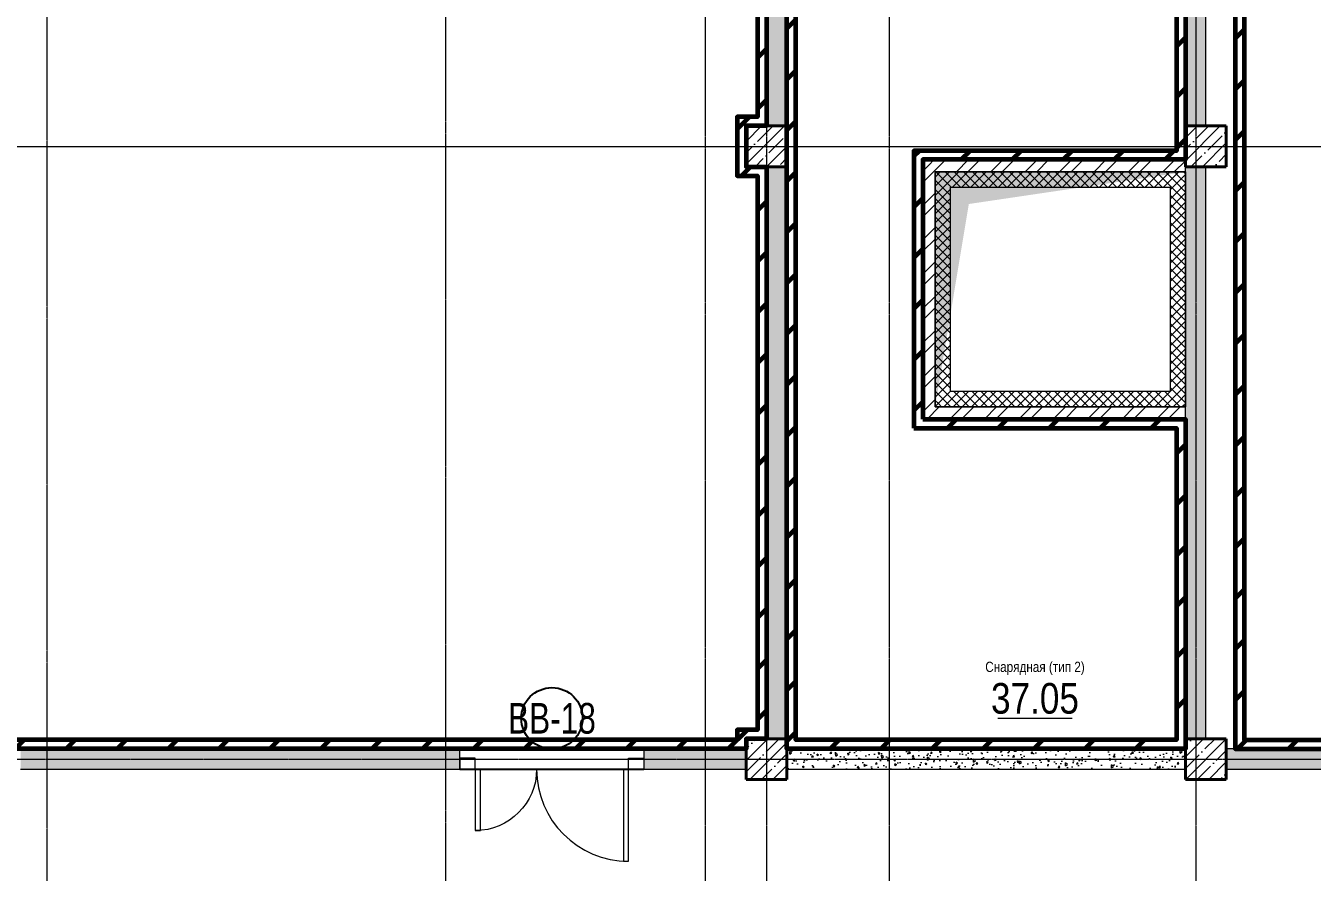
# Model space of a CAD drawing. Header units: millimetres. Extents: x -231292 to 573618, y -153144 to 564035.
# Drawn here: x 54733 to 67324, y 116221 to 124511 of the extents above; entities that cross this region are included whole.
import ezdxf
from ezdxf.enums import TextEntityAlignment as Align

# ---------------------------------------------------------------- set-up
doc = ezdxf.new("R2010")
doc.units = ezdxf.units.MM
doc.linetypes.add('CENTER2', pattern=[28.575, 19.05, -3.175, 3.175, -3.175])
doc.linetypes.add('HIDDEN2', pattern=[4.7625, 3.175, -1.5875])
doc.layers.get('0').update_dxf_attribs({"color": 250})
doc.layers.get('Defpoints').update_dxf_attribs({"color": 250})
for name, color, linetype, lineweight in [('10.1) Шпакл. Блок 5 8 вып', 3, 'Continuous', 60), ('10.2) Краска Блок 5 8 вып', 152, 'Continuous', 60), ('A-AREA', 250, 'Continuous', 15), ('АР_Витраж марка', 250, 'Continuous', 9), ('АР_Двери_витраж', 250, 'Continuous', 9), ('АР_Колонны', 250, 'Continuous', 35), ('АР_площадь пом', 250, 'Continuous', 5), ('АР_Стены ЖБ', 250, 'Continuous', 35), ('АР_Стены кирпич', 250, 'Continuous', 20), ('АР_Стены ПЕНОблок', 250, 'Continuous', 20), ('АР_Утеплитель', 250, 'Continuous', 0), ('АР_Штриховка', 250, 'Continuous', 0), ('ОВ_Шахты', 250, 'Continuous', 5), ('РД_Оси_100', 250, 'Continuous', 0), ('РД_проем_инж перемыч_фахверк', 250, 'Continuous', 18)]:
    doc.layers.add(name, color=color, linetype=linetype, lineweight=lineweight)
doc.layers.add('РД_Витраж_вн', color=250, linetype='Continuous')
doc.layers.add('РД_Проем', color=250, linetype='Continuous', lineweight=0, plot=False)
doc.styles.add('Arial_09', font='ARIALN.TTF', dxfattribs={"width": 0.9})
doc.styles.add('style1', font='ARIALN.TTF')
pattern_1 = [(45, (8883.4, 13229.69), (-112.2532, 112.2532), []), (45, (8995.66, 13229.69), (-112.2532, 112.2532), [198.4375, -39.6875, 0, -39.6875])]
pattern_2 = [(95, (8883.4, 13229.69), (140.09465, 117.55338), [19.05, -209.55]), (40, (8883.4, 13229.69), (-160.01845, 110.17673), [15.24, -167.64058]), (145.45144, (8895.08, 13239.48), (-19.9238, 227.7301), [16.19, -178.09024]), (91.1842, (8847.48, 13265.6), (221.41024, 161.9534), [28.575, -314.325]), (141.63556, (8865.93, 13279.1), (-7.0866, 342.82676), [24.285, -267.1356]), (36.18415, (8847.48, 13265.6), (-7.0866, 342.82676), [22.85997, -251.45973]), (66, (8874.42, 13274.59), (179.51998, 34.89515), [19.05, -209.55]), (11, (8874.42, 13274.59), (-86.53993, 173.9412), [15.24, -167.64]), (116.45145, (8889.38, 13277.5), (92.98005, 208.83634), [16.19, -178.08994]), (82.5, (8883.4, 13229.686), (-57.60547, 61.973414), [0, -165.608, 0, -170.18, 0, -168.275]), (52.5, (8883.4, 13229.69), (-23.58973, 118.087), [0, -97.028, 0, -161.798, 0, -64.135]), (12.5, (8843.35, 13189.634), (99.927863, 91.826196), [0, -63.5, 0, -198.12, 0, -262.89]), (2.5, (8825.39, 13171.67), (86.7639, 122.72239), [0, -82.55, 0, -131.572, 0, -186.69])]

# ---------------------------------------------------------------- blocks, each defined once
blk = doc.blocks.new('СОШ_2200_АР_ОСИ_М100_28.05.24')
at = {"layer": 'РД_Оси_100', "linetype": 'CENTER2'}
for p, q in [((49960, -6155), (49960, 139938.679)), ((-5954.958, 110100), (119910, 110100)), ((35037.55, 110100), (119910, 110100)), ((-5954.958, 104100), (119910, 104100))]:
    blk.add_line(p, q, dxfattribs=at)
for points in [[(46060, -6163.105), (46060, 139538.679), (46130, 139938.679)], [(52500, 139938.679), (52500, -5755), (52358.276, -6155)], [(53100, 139938.679), (53100, -5755), (52949.266, -6155)], [(54300, 139938.679), (54300, -6155)], [(57300, 139938.679), (57300, -6155)]]:
    blk.add_lwpolyline(points, dxfattribs=at)
blk = doc.blocks.new('otv')
at = {"linetype": 'Continuous'}
blk.add_lwpolyline([(0, -1), (0, 0), (1, 0), (1, -1)], close=True, dxfattribs=at)
blk.add_solid([(0, -1), (0, 0), (0.1346, -0.1366), (1, 0)], dxfattribs=at)
blk = doc.blocks.new('MOK-МаркаПомещения1')
at = {"layer": 'A-AREA', "color": 0}
blk.add_line((-3.65, -1.94), (3.65, -1.94), dxfattribs=at)
at = {"layer": 'A-AREA', "color": 0, "style": 'style1'}
blk.add_attdef('АР-ПОМЕЩЕНИЕ:ПЛОЩАДЬ', text='', height=3, dxfattribs=at).set_placement((0, 0), align=Align.MIDDLE)
at = {"layer": 'Defpoints', "style": 'style1', "flags": 8}
blk.add_attdef('АР-ПОМЕЩЕНИЕ:НАИМЕНОВАНИЕ', text='', height=1, dxfattribs=at).set_placement((0, 2.96), align=Align.MIDDLE)
blk = doc.blocks.new('МаркаВитража1')
at = {"layer": 'Defpoints'}
blk.add_circle((0, 0), 3, dxfattribs=at)
at = {"color": 0, "linetype": 'ByBlock', "lineweight": -2, "style": 'Arial_09', "width": 0.9}
blk.add_attdef('АР-ОКНО:НАИМЕНОВАНИЕ', text='', height=3, dxfattribs=at).set_placement((0, 0), align=Align.MIDDLE)

msp = doc.modelspace()

# ---------------------------------------------------------------- hatches: boundary and pattern name
at = {"layer": '10.1) Шпакл. Блок 5 8 вып'}
h = msp.add_hatch(dxfattribs=at)
h.set_pattern_fill('ANSI31', color=256, scale=111)
h.paths.add_polyline_path([(61895.344, 135641.627), (61895.344, 133217.745), (61695.343, 133217.745), (61695.343, 132641.627), (61895.344, 132641.627), (61895.344, 129617.745), (61695.343, 129617.745), (61695.343, 129041.627), (61895.344, 129041.627), (61895.344, 123617.745), (61695.343, 123617.745), (61695.343, 123041.627), (61895.344, 123041.627), (61895.344, 117617.745), (61695.343, 117617.745), (61695.343, 117517.745), (46571.462, 117517.745), (46571.462, 122991.629), (46871.412, 122991.629), (46871.412, 123667.746), (46571.462, 123667.746), (46571.462, 128991.624), (46871.462, 128991.624), (46871.462, 129667.741), (46571.462, 129667.741), (46571.462, 135591.629), (46871.508, 135591.629), (46871.508, 136267.745), (46571.462, 136267.745), (46571.462, 141554.081), (46871.462, 141554.081), (46871.462, 141841.627), (61595.139, 141841.627), (61595.139, 140256.461), (61895.344, 140256.461), (61895.344, 136217.745), (61695.343, 136217.745), (61695.343, 135641.627)], flags=16)
h.paths.add_polyline_path([(61983.403, 135729.686), (61983.403, 133129.686), (61783.403, 133129.686), (61783.403, 132729.686), (61983.403, 132729.686), (61983.403, 129529.686), (61783.403, 129529.686), (61783.403, 129129.686), (61983.403, 129129.686), (61983.403, 123529.686), (61783.403, 123529.686), (61783.403, 123129.686), (61983.403, 123129.686), (61983.403, 117529.686), (61783.403, 117529.686), (61783.403, 117429.686), (46483.403, 117429.686), (46483.403, 123079.689), (46783.353, 123079.689), (46783.353, 123579.686), (46483.403, 123579.686), (46483.403, 129079.684), (46783.403, 129079.684), (46783.403, 129579.681), (46483.403, 129579.681), (46483.403, 135679.688), (46783.449, 135679.688), (46783.449, 136179.686), (46483.403, 136179.686), (46483.403, 141642.14), (46783.403, 141642.14), (46783.403, 141929.686), (61683.198, 141929.686), (61683.198, 140344.52), (61983.403, 140344.52), (61983.403, 136129.686), (61783.403, 136129.686), (61783.403, 135729.686)])
h = msp.add_hatch(dxfattribs=at)
h.set_pattern_fill('ANSI31', color=256, scale=111)
h.paths.add_polyline_path([(81795.344, 123617.745), (81795.344, 129041.627), (81395.344, 129041.627), (81395.344, 129617.745), (81795.344, 129617.745), (81795.344, 135641.627), (81395.344, 135641.627), (81395.344, 136217.745), (81795.344, 136217.745), (81795.344, 141841.629), (66659.164, 141841.629), (66659.164, 117517.745), (81795.344, 117517.745), (81795.344, 123041.627), (81395.344, 123041.627), (81395.344, 123617.745)], flags=16)
h.paths.add_polyline_path([(81883.403, 123529.686), (81883.403, 129129.686), (81483.403, 129129.686), (81483.403, 129529.686), (81883.403, 129529.686), (81883.403, 135729.686), (81483.403, 135729.686), (81483.403, 136129.686), (81883.403, 136129.686), (81883.403, 141929.688), (66571.104, 141929.688), (66571.104, 117429.686), (81883.403, 117429.686), (81883.403, 123129.686), (81483.403, 123129.686), (81483.403, 123529.686)])
h = msp.add_hatch(dxfattribs=at)
h.set_pattern_fill('ANSI31', color=256, scale=111)
h.paths.add_polyline_path([(63425.344, 120571.627), (65995.344, 120571.627), (65995.344, 117517.745), (62271.462, 117517.745), (62271.462, 120571.627), (62271.462, 120571.627), (62271.462, 123287.745), (62271.462, 123287.745), (62271.462, 127871.627), (64341.844, 127871.627), (64341.844, 129241.627), (65995.344, 129241.627), (65995.344, 123287.745), (64253.785, 123287.745), (63425.344, 123287.745)], flags=16)
h.paths.add_polyline_path([(63513.403, 120659.686), (66083.403, 120659.686), (66083.403, 117429.686), (62183.403, 117429.686), (62183.403, 120659.686), (62183.403, 120659.686), (62183.403, 123199.686), (62183.403, 123199.686), (62183.403, 127959.686), (64253.785, 127959.686), (64253.785, 129329.686), (66083.403, 129329.686), (66083.403, 123199.686), (64253.785, 123199.686), (63513.403, 123199.686)])
at = {"layer": 'АР_Штриховка', "linetype": 'Continuous', "lineweight": 0}
h = msp.add_hatch(dxfattribs=at)
h.set_pattern_fill('AR-CONC', color=256, angle=-315, style=0)
h.set_pattern_definition([(95, (8883.4, 13229.69), (140.09465, 117.55338), [19.05, -209.55]), (40, (8883.4, 13229.69), (-160.01845, 110.17673), [15.24, -167.64058]), (145.45144, (8895.08, 13239.48), (-19.9238, 227.7301), [16.19, -178.09024]), (91.1842, (8847.48, 13265.6), (221.41024, 161.9534), [28.575, -314.325]), (141.63556, (8865.93, 13279.1), (-7.0866, 342.82676), [24.285, -267.1356]), (36.18415, (8847.48, 13265.6), (-7.0866, 342.82676), [22.85997, -251.45973]), (66, (8874.42, 13274.59), (179.51998, 34.89515), [19.05, -209.55]), (11, (8874.42, 13274.59), (-86.53993, 173.9412), [15.24, -167.64]), (116.45145, (8889.38, 13277.5), (92.98005, 208.83634), [16.19, -178.08994]), (82.5, (8883.4, 13229.686), (-57.60547, 61.973414), [0, -165.608, 0, -170.18, 0, -168.275]), (52.5, (8883.4, 13229.69), (-23.58973, 118.087), [0, -97.028, 0, -161.798, 0, -64.135]), (12.5, (8843.35, 13189.634), (99.927863, 91.826196), [0, -63.5, 0, -198.12, 0, -262.89]), (2.5, (8825.39, 13171.67), (86.7639, 122.72239), [0, -82.55, 0, -131.572, 0, -186.69])])
h.paths.add_polyline_path([(62183.403, 129129.686), (61983.403, 129129.686), (61983.403, 123529.686), (62183.403, 123529.686)], flags=0)
h = msp.add_hatch(dxfattribs=at)
h.set_pattern_fill('AR-CONC', color=256, angle=-315, style=0)
h.set_pattern_definition([(95, (8883.4, 13229.69), (140.09465, 117.55338), [19.05, -209.55]), (40, (8883.4, 13229.69), (-160.01845, 110.17673), [15.24, -167.64058]), (145.45144, (8895.08, 13239.48), (-19.9238, 227.7301), [16.19, -178.09024]), (91.1842, (8847.48, 13265.6), (221.41024, 161.9534), [28.575, -314.325]), (141.63556, (8865.93, 13279.1), (-7.0866, 342.82676), [24.285, -267.1356]), (36.18415, (8847.48, 13265.6), (-7.0866, 342.82676), [22.85997, -251.45973]), (66, (8874.42, 13274.59), (179.51998, 34.89515), [19.05, -209.55]), (11, (8874.42, 13274.59), (-86.53993, 173.9412), [15.24, -167.64]), (116.45145, (8889.38, 13277.5), (92.98005, 208.83634), [16.19, -178.08994]), (82.5, (8883.4, 13229.686), (-57.60547, 61.973414), [0, -165.608, 0, -170.18, 0, -168.275]), (52.5, (8883.4, 13229.69), (-23.58973, 118.087), [0, -97.028, 0, -161.798, 0, -64.135]), (12.5, (8843.35, 13189.634), (99.927863, 91.826196), [0, -63.5, 0, -198.12, 0, -262.89]), (2.5, (8825.39, 13171.67), (86.7639, 122.72239), [0, -82.55, 0, -131.572, 0, -186.69])])
h.paths.add_polyline_path([(66283.403, 129129.686), (66083.403, 129129.686), (66083.403, 127929.686), (66283.403, 127929.686)], flags=0)
h.paths.add_polyline_path([(66283.403, 125729.686), (66083.403, 125729.686), (66083.403, 123529.686), (66283.403, 123529.686)], flags=0)
at = {"layer": 'АР_Штриховка', "linetype": 'Continuous', "lineweight": 5}
h = msp.add_hatch(dxfattribs=at)
h.set_pattern_fill('ANSI35', color=256, scale=25, style=0)
h.set_pattern_definition(pattern_1)
h.paths.add_polyline_path([(61783.403, 123129.686), (62183.403, 123129.686), (62183.403, 123529.686), (61783.403, 123529.686)], flags=0)
h = msp.add_hatch(dxfattribs=at)
h.set_pattern_fill('ANSI35', color=256, scale=25, style=0)
h.set_pattern_definition(pattern_1)
h.paths.add_polyline_path([(66083.403, 123129.686), (66483.403, 123129.686), (66483.403, 123529.686), (66083.403, 123529.686)], flags=0)
at = {"layer": 'АР_Штриховка', "linetype": 'Continuous', "lineweight": 0}
h = msp.add_hatch(dxfattribs=at)
h.set_pattern_fill('ANSI32', color=256, scale=25, style=0)
h.set_pattern_definition([(45, (8883.4, 13229.69), (-168.3798, 168.3798), []), (45, (8995.66, 13229.69), (-168.3798, 168.3798), [])])
h.paths.add_polyline_path([(63513.403, 123199.686), (63633.403, 123079.686), (66083.403, 123079.686), (66083.403, 123199.686)], flags=0)
h = msp.add_hatch(dxfattribs=at)
h.set_pattern_fill('ANSI32', color=256, scale=25, style=0)
h.set_pattern_definition([(45, (8883.4, 13229.69), (-168.3798, 168.3798), []), (45, (8995.66, 13229.69), (-168.3798, 168.3798), [])])
h.paths.add_polyline_path([(63513.403, 120659.686), (63633.403, 120779.686), (63633.403, 123079.686), (63513.403, 123199.686)], flags=0)
h = msp.add_hatch(dxfattribs=at)
h.set_pattern_fill('AR-CONC', color=256, angle=-315, style=0)
h.set_pattern_definition([(95, (8883.4, 13229.69), (140.09465, 117.55338), [19.05, -209.55]), (40, (8883.4, 13229.69), (-160.01845, 110.17673), [15.24, -167.64058]), (145.45144, (8895.08, 13239.48), (-19.9238, 227.7301), [16.19, -178.09024]), (91.1842, (8847.48, 13265.6), (221.41024, 161.9534), [28.575, -314.325]), (141.63556, (8865.93, 13279.1), (-7.0866, 342.82676), [24.285, -267.1356]), (36.18415, (8847.48, 13265.6), (-7.0866, 342.82676), [22.85997, -251.45973]), (66, (8874.42, 13274.59), (179.51998, 34.89515), [19.05, -209.55]), (11, (8874.42, 13274.59), (-86.53993, 173.9412), [15.24, -167.64]), (116.45145, (8889.38, 13277.5), (92.98005, 208.83634), [16.19, -178.08994]), (82.5, (8883.4, 13229.686), (-57.60547, 61.973414), [0, -165.608, 0, -170.18, 0, -168.275]), (52.5, (8883.4, 13229.69), (-23.58973, 118.087), [0, -97.028, 0, -161.798, 0, -64.135]), (12.5, (8843.35, 13189.634), (99.927863, 91.826196), [0, -63.5, 0, -198.12, 0, -262.89]), (2.5, (8825.39, 13171.67), (86.7639, 122.72239), [0, -82.55, 0, -131.572, 0, -186.69])])
h.paths.add_polyline_path([(62183.403, 123129.686), (61983.403, 123129.686), (61983.403, 117529.686), (62183.403, 117529.686)], flags=0)
h = msp.add_hatch(dxfattribs=at)
h.set_pattern_fill('ANSI37', color=256, scale=20, style=0)
h.set_pattern_definition([(45, (8883.4, 13229.686), (-44.90128, 44.90128), []), (135, (8883.4, 13229.686), (-44.90128, -44.90128), [])])
h.paths.add_polyline_path([(65933.403, 122929.686), (66083.403, 123079.686), (63633.403, 123079.686), (63783.403, 122929.686)], flags=0)
h = msp.add_hatch(dxfattribs=at)
h.set_pattern_fill('ANSI37', color=256, scale=20, angle=-360, style=0)
h.set_pattern_definition([(45, (8883.4, 13229.686), (-44.90128, 44.90128), []), (135, (8883.4, 13229.686), (-44.90128, -44.90128), [])])
h.paths.add_polyline_path([(63783.403, 122929.686), (63633.403, 123079.686), (63633.403, 120779.686), (63783.403, 120929.686)], flags=0)
h = msp.add_hatch(dxfattribs=at)
h.set_pattern_fill('ANSI37', color=256, scale=20, style=0)
h.set_pattern_definition([(45, (8883.4, 13229.686), (-44.90128, 44.90128), []), (135, (8883.4, 13229.686), (-44.90128, -44.90128), [])])
h.paths.add_polyline_path([(65933.403, 120929.686), (66083.403, 120779.686), (66083.403, 123079.686), (65933.403, 122929.686)], flags=0)
h = msp.add_hatch(dxfattribs=at)
h.set_pattern_fill('AR-CONC', color=256, angle=-315, style=0)
h.set_pattern_definition([(95, (8883.4, 13229.69), (140.09465, 117.55338), [19.05, -209.55]), (40, (8883.4, 13229.69), (-160.01845, 110.17673), [15.24, -167.64058]), (145.45144, (8895.08, 13239.48), (-19.9238, 227.7301), [16.19, -178.09024]), (91.1842, (8847.48, 13265.6), (221.41024, 161.9534), [28.575, -314.325]), (141.63556, (8865.93, 13279.1), (-7.0866, 342.82676), [24.285, -267.1356]), (36.18415, (8847.48, 13265.6), (-7.0866, 342.82676), [22.85997, -251.45973]), (66, (8874.42, 13274.59), (179.51998, 34.89515), [19.05, -209.55]), (11, (8874.42, 13274.59), (-86.53993, 173.9412), [15.24, -167.64]), (116.45145, (8889.38, 13277.5), (92.98005, 208.83634), [16.19, -178.08994]), (82.5, (8883.4, 13229.686), (-57.60547, 61.973414), [0, -165.608, 0, -170.18, 0, -168.275]), (52.5, (8883.4, 13229.69), (-23.58973, 118.087), [0, -97.028, 0, -161.798, 0, -64.135]), (12.5, (8843.35, 13189.634), (99.927863, 91.826196), [0, -63.5, 0, -198.12, 0, -262.89]), (2.5, (8825.39, 13171.67), (86.7639, 122.72239), [0, -82.55, 0, -131.572, 0, -186.69])])
h.paths.add_polyline_path([(66283.403, 123129.686), (66083.403, 123129.686), (66083.403, 123079.686), (66283.403, 123079.686)], flags=0)
h.paths.add_polyline_path([(66283.403, 123079.686), (66083.403, 123079.686), (66083.403, 120779.686), (66283.403, 120779.686)], flags=0)
h.paths.add_polyline_path([(66283.403, 120779.686), (66083.403, 120779.686), (66083.403, 117529.686), (66283.403, 117529.686)], flags=0)
h = msp.add_hatch(dxfattribs=at)
h.set_pattern_fill('ANSI37', color=256, scale=20, style=0)
h.set_pattern_definition([(45, (8883.4, 13229.686), (-44.90128, 44.90128), []), (135, (8883.4, 13229.686), (-44.90128, -44.90128), [])])
h.paths.add_polyline_path([(63783.403, 120929.686), (63633.403, 120779.686), (66083.403, 120779.686), (65933.403, 120929.686)], flags=0)
h = msp.add_hatch(dxfattribs=at)
h.set_pattern_fill('ANSI32', color=256, scale=25, style=0)
h.set_pattern_definition([(45, (8883.4, 13229.69), (-168.3798, 168.3798), []), (45, (8995.66, 13229.69), (-168.3798, 168.3798), [])])
h.paths.add_polyline_path([(63633.403, 120779.686), (63513.403, 120659.686), (66083.403, 120659.686), (66083.403, 120779.686)], flags=0)
at = {"layer": 'АР_Штриховка', "linetype": 'Continuous', "lineweight": 5}
h = msp.add_hatch(dxfattribs=at)
h.set_pattern_fill('ANSI35', color=256, scale=25, style=0)
h.set_pattern_definition(pattern_1)
h.paths.add_polyline_path([(61783.403, 117129.686), (62183.403, 117129.686), (62183.403, 117529.686), (61783.403, 117529.686)], flags=0)
h = msp.add_hatch(dxfattribs=at)
h.set_pattern_fill('ANSI35', color=256, scale=25, style=0)
h.set_pattern_definition(pattern_1)
h.paths.add_polyline_path([(66083.403, 117129.686), (66483.403, 117129.686), (66483.403, 117529.686), (66083.403, 117529.686)], flags=0)
at = {"layer": 'АР_Штриховка', "linetype": 'Continuous', "lineweight": 0}
h = msp.add_hatch(dxfattribs=at)
h.set_pattern_fill('AR-CONC', color=256, angle=45, style=0)
h.set_pattern_definition(pattern_2)
h.paths.add_polyline_path([(61783.403, 117229.686), (61783.403, 117429.686), (60783.403, 117429.686), (60783.403, 117229.686)], flags=0)
h.paths.add_polyline_path([(58983.403, 117229.686), (58983.403, 117429.686), (54683.403, 117429.686), (54683.403, 117229.686)], flags=0)
h = msp.add_hatch(dxfattribs=at)
h.set_pattern_fill('AR-CONC', color=256, angle=45, style=0)
h.set_pattern_definition(pattern_2)
h.paths.add_polyline_path([(66083.403, 117229.686), (66083.403, 117429.686), (62183.403, 117429.686), (62183.403, 117229.686)], flags=0)
h = msp.add_hatch(dxfattribs=at)
h.set_pattern_fill('AR-CONC', color=256, angle=45, style=0)
h.set_pattern_definition(pattern_2)
h.paths.add_polyline_path([(73783.403, 117229.686), (73783.403, 117429.686), (66483.402, 117429.686), (66483.402, 117229.686)], flags=0)

# ---------------------------------------------------------------- linework, layer by layer
at = {"layer": '10.1) Шпакл. Блок 5 8 вып'}
for points in [[(46783.403, 141929.686), (61683.198, 141929.686), (61683.198, 140344.52), (61983.403, 140344.52), (61983.403, 136129.686), (61783.403, 136129.686), (61783.403, 135729.686), (61983.403, 135729.686), (61983.403, 133129.686), (61783.403, 133129.686), (61783.403, 132729.686), (61983.403, 132729.686), (61983.403, 129529.686), (61783.403, 129529.686), (61783.403, 129129.686), (61983.403, 129129.686), (61983.403, 123529.686), (61783.403, 123529.686), (61783.403, 123129.686), (61983.403, 123129.686), (61983.403, 117529.686), (61783.403, 117529.686), (61783.403, 117429.686), (46483.403, 117429.686)], [(46871.462, 141841.627), (61595.139, 141841.627), (61595.139, 140256.461), (61895.344, 140256.461), (61895.344, 136217.745), (61695.343, 136217.745), (61695.343, 135641.627), (61895.344, 135641.627), (61895.344, 133217.745), (61695.343, 133217.745), (61695.343, 132641.627), (61895.344, 132641.627), (61895.344, 129617.745), (61695.343, 129617.745), (61695.343, 129041.627), (61895.344, 129041.627), (61895.344, 123617.745), (61695.343, 123617.745), (61695.343, 123041.627), (61895.344, 123041.627), (61895.344, 117617.745), (61695.343, 117617.745), (61695.343, 117517.745), (46571.462, 117517.745)]]:
    msp.add_lwpolyline(points, dxfattribs=at)
for points in [[(81883.403, 123529.686), (81883.403, 129129.686), (81483.403, 129129.686), (81483.403, 129529.686), (81883.403, 129529.686), (81883.403, 135729.686), (81483.403, 135729.686), (81483.403, 136129.686), (81883.403, 136129.686), (81883.403, 141929.688), (66571.104, 141929.688), (66571.104, 117429.686), (81883.403, 117429.686), (81883.403, 123129.686), (81483.403, 123129.686), (81483.403, 123529.686)], [(81795.344, 123617.745), (81795.344, 129041.627), (81395.344, 129041.627), (81395.344, 129617.745), (81795.344, 129617.745), (81795.344, 135641.627), (81395.344, 135641.627), (81395.344, 136217.745), (81795.344, 136217.745), (81795.344, 141841.629), (66659.164, 141841.629), (66659.164, 117517.745), (81795.344, 117517.745), (81795.344, 123041.627), (81395.344, 123041.627), (81395.344, 123617.745)], [(63513.403, 120659.686), (66083.403, 120659.686), (66083.403, 117429.686), (62183.403, 117429.686), (62183.403, 120659.686), (62183.403, 120659.686), (62183.403, 123199.686), (62183.403, 123199.686), (62183.403, 127959.686), (64253.785, 127959.686), (64253.785, 129329.686), (66083.403, 129329.686), (66083.403, 123199.686), (64253.785, 123199.686), (63513.403, 123199.686)], [(63425.344, 120571.627), (65995.344, 120571.627), (65995.344, 117517.745), (62271.462, 117517.745), (62271.462, 120571.627), (62271.462, 120571.627), (62271.462, 123287.745), (62271.462, 123287.745), (62271.462, 127871.627), (64341.844, 127871.627), (64341.844, 129241.627), (65995.344, 129241.627), (65995.344, 123287.745), (64253.785, 123287.745), (63425.344, 123287.745)]]:
    msp.add_lwpolyline(points, close=True, dxfattribs=at)
at = {"layer": '10.2) Краска Блок 5 8 вып'}
msp.add_lwpolyline([(81795.344, 123617.745), (81795.344, 129041.627), (81395.344, 129041.627), (81395.344, 129617.745), (81795.344, 129617.745), (81795.344, 135641.627), (81395.344, 135641.627), (81395.344, 136217.745), (81795.344, 136217.745), (81795.344, 141841.629), (66659.164, 141841.629), (66659.164, 117517.745), (81795.344, 117517.745), (81795.344, 123041.627), (81395.344, 123041.627), (81395.344, 123617.745)], close=True, dxfattribs=at)
at = {"layer": 'АР_Двери_витраж', "linetype": 'Continuous', "lineweight": 9}
for points in [[(59133.403, 117339.686), (58983.403, 117339.686), (58983.403, 117229.686), (59133.403, 117229.686)], [(59133.403, 116629.686), (59183.403, 116629.686), (59183.403, 117229.686), (59133.403, 117229.686)], [(60633.403, 117229.686), (60583.403, 117229.686), (60583.403, 116329.686), (60633.403, 116329.686)], [(60633.403, 117339.686), (60783.403, 117339.686), (60783.403, 117229.686), (60633.403, 117229.686)]]:
    msp.add_lwpolyline(points, close=True, dxfattribs=at)
at = {"layer": 'АР_Двери_витраж', "linetype": 'Continuous', "lineweight": 9, "extrusion": (0, 0, -1)}
msp.add_arc((-59133.403, 117229.686), 600, 180, 270, dxfattribs=at)
at = {"layer": 'АР_Двери_витраж', "linetype": 'Continuous', "lineweight": 9}
msp.add_arc((60633.403, 117229.686), 900, 180, 270, dxfattribs=at)
at = {"layer": 'АР_Колонны', "linetype": 'HIDDEN2', "lineweight": 25}
for p, q in [((61783.403, 123529.686), (62183.403, 123529.686)), ((61783.403, 123129.686), (61783.403, 123529.686)), ((62183.403, 123529.686), (62183.403, 123129.686)), ((66083.403, 123529.686), (66483.403, 123529.686)), ((66083.403, 123129.686), (66083.403, 123529.686)), ((66483.403, 123529.686), (66483.403, 123129.686)), ((62183.403, 123129.686), (61783.403, 123129.686)), ((66483.403, 123129.686), (66083.403, 123129.686)), ((61783.403, 117529.686), (62183.403, 117529.686)), ((61783.403, 117129.686), (61783.403, 117529.686)), ((62183.403, 117529.686), (62183.403, 117129.686)), ((66083.403, 117529.686), (66483.403, 117529.686)), ((66083.403, 117129.686), (66083.403, 117529.686)), ((66483.403, 117529.686), (66483.403, 117129.686)), ((62183.403, 117129.686), (61783.403, 117129.686)), ((66483.403, 117129.686), (66083.403, 117129.686))]:
    msp.add_line(p, q, dxfattribs=at)
at = {"layer": 'АР_Колонны', "linetype": 'Continuous', "lineweight": 35}
for p, q in [((61783.403, 123529.686), (62183.403, 123529.686)), ((61783.403, 123129.686), (61783.403, 123529.686)), ((62183.403, 123129.686), (62183.403, 123529.686)), ((66083.403, 123529.686), (66483.403, 123529.686)), ((66083.403, 123129.686), (66083.403, 123529.686)), ((66483.403, 123129.686), (66483.403, 123529.686)), ((61783.403, 123129.686), (62183.403, 123129.686)), ((66083.403, 123129.686), (66483.403, 123129.686)), ((61783.403, 117529.686), (62183.403, 117529.686)), ((61783.403, 117129.686), (61783.403, 117529.686)), ((62183.403, 117129.686), (62183.403, 117529.686)), ((66083.403, 117529.686), (66483.403, 117529.686)), ((66083.403, 117129.686), (66083.403, 117529.686)), ((66483.403, 117129.686), (66483.403, 117529.686)), ((61783.403, 117129.686), (62183.403, 117129.686)), ((66083.403, 117129.686), (66483.403, 117129.686))]:
    msp.add_line(p, q, dxfattribs=at)
at = {"layer": 'АР_Стены ЖБ', "linetype": 'Continuous', "lineweight": 40}
for p, q in [((62183.403, 123529.686), (61783.403, 123529.686)), ((61783.403, 123529.686), (61783.403, 123129.686)), ((62183.403, 123129.686), (62183.403, 123529.686)), ((66483.403, 123529.686), (66083.403, 123529.686)), ((66083.403, 123529.686), (66083.403, 123129.686)), ((66483.403, 123129.686), (66483.403, 123529.686)), ((61783.403, 123129.686), (62183.403, 123129.686)), ((66083.403, 123129.686), (66483.403, 123129.686)), ((62183.403, 117529.686), (61783.403, 117529.686)), ((61783.403, 117529.686), (61783.403, 117129.686)), ((62183.403, 117129.686), (62183.403, 117529.686)), ((66483.403, 117529.686), (66083.403, 117529.686)), ((66083.403, 117529.686), (66083.403, 117129.686)), ((66483.403, 117129.686), (66483.403, 117529.686)), ((61783.403, 117129.686), (62183.403, 117129.686)), ((66083.403, 117129.686), (66483.403, 117129.686))]:
    msp.add_line(p, q, dxfattribs=at)
at = {"layer": 'АР_Стены кирпич', "linetype": 'Continuous', "lineweight": 20}
for p, q in [((66083.403, 123199.686), (63513.403, 123199.686)), ((63513.403, 123199.686), (63513.403, 120659.686)), ((66083.403, 123079.686), (66083.403, 123199.686)), ((63633.403, 123079.686), (66083.403, 123079.686)), ((63633.403, 120779.686), (63633.403, 123079.686)), ((66083.403, 120779.686), (63633.403, 120779.686)), ((66083.403, 120659.686), (66083.403, 120779.686)), ((63513.403, 120659.686), (66083.403, 120659.686))]:
    msp.add_line(p, q, dxfattribs=at)
at = {"layer": 'АР_Стены ПЕНОблок', "linetype": 'Continuous', "lineweight": 20}
for p, q in [((61983.403, 129129.686), (61983.403, 123529.686)), ((62183.403, 123529.686), (62183.403, 129129.686)), ((66083.403, 125729.686), (66083.403, 123529.686)), ((66283.403, 123529.686), (66283.403, 125729.686)), ((61983.403, 123529.686), (62183.403, 123529.686)), ((66083.403, 123529.686), (66283.403, 123529.686)), ((62183.403, 123129.686), (61983.403, 123129.686)), ((61983.403, 123129.686), (61983.403, 117529.686)), ((62183.403, 117529.686), (62183.403, 123129.686)), ((66083.403, 117529.686), (66083.403, 123129.686)), ((66283.403, 123129.686), (66083.403, 123129.686)), ((66283.403, 117529.686), (66283.403, 123129.686)), ((61983.403, 117529.686), (62183.403, 117529.686)), ((66083.403, 117529.686), (66283.403, 117529.686)), ((58983.403, 117429.686), (54683.403, 117429.686)), ((58983.403, 117229.686), (58983.403, 117429.686)), ((61783.403, 117429.686), (60783.403, 117429.686)), ((60783.403, 117429.686), (60783.403, 117229.686)), ((61783.403, 117229.686), (61783.403, 117429.686)), ((66083.403, 117429.686), (62183.403, 117429.686)), ((62183.403, 117429.686), (62183.403, 117229.686)), ((66083.403, 117229.686), (66083.403, 117429.686)), ((73783.403, 117429.686), (66483.402, 117429.686)), ((66483.402, 117429.686), (66483.402, 117229.686)), ((54683.403, 117229.686), (58983.403, 117229.686)), ((60783.403, 117229.686), (61783.403, 117229.686)), ((62183.403, 117229.686), (66083.403, 117229.686)), ((66483.402, 117229.686), (73783.403, 117229.686))]:
    msp.add_line(p, q, dxfattribs=at)
at = {"layer": 'АР_Утеплитель', "linetype": 'Continuous', "lineweight": 0}
for p, q in [((66083.403, 123079.686), (63633.403, 123079.686)), ((63633.403, 123079.686), (63633.403, 120779.686)), ((66083.403, 120779.686), (66083.403, 123079.686)), ((63783.403, 122929.686), (65933.403, 122929.686)), ((63783.403, 120929.686), (63783.403, 122929.686)), ((65933.403, 122929.686), (65933.403, 120929.686)), ((65933.403, 120929.686), (63783.403, 120929.686)), ((63633.403, 120779.686), (66083.403, 120779.686))]:
    msp.add_line(p, q, dxfattribs=at)
at = {"layer": 'РД_Витраж_вн', "linetype": 'Continuous', "lineweight": -3}
for p, q in [((58983.403, 117429.686), (60783.403, 117429.686)), ((58983.403, 117229.686), (60783.403, 117229.686))]:
    msp.add_line(p, q, dxfattribs=at)
at = {"layer": 'РД_Проем', "linetype": 'Continuous', "lineweight": 0}
for p, q in [((58983.403, 117429.686), (60783.403, 117429.686)), ((58983.403, 117229.686), (60783.403, 117229.686))]:
    msp.add_line(p, q, dxfattribs=at)
at = {"layer": 'РД_проем_инж перемыч_фахверк', "linetype": 'Continuous', "lineweight": 18}
for p, q in [((60783.403, 117429.686), (58983.403, 117429.686)), ((60783.403, 117229.686), (58983.403, 117229.686))]:
    msp.add_line(p, q, dxfattribs=at)

# ---------------------------------------------------------------- block references
at = {"layer": 'АР_Витраж марка', "linetype": 'Continuous', "lineweight": 9, "xscale": 100, "yscale": 100, "zscale": 100}
msp.add_blockref('МаркаВитража1', (59883.403, 117729.686), dxfattribs=at).add_auto_attribs({'АР-ОКНО:НАИМЕНОВАНИЕ': 'ВВ-18'})
at = {"layer": 'АР_площадь пом', "linetype": 'Continuous', "lineweight": 5}
ref = msp.add_blockref('MOK-МаркаПомещения1', (64610.723, 117925.063), dxfattribs=dict(at, xscale=100, yscale=100, zscale=100))
ref.add_attrib('АР-ПОМЕЩЕНИЕ:НАИМЕНОВАНИЕ', 'Снарядная (тип 2)', dxfattribs={"layer": 'Defpoints', "height": 100, "style": 'style1'}).set_placement((64610.723, 118220.625), align=Align.MIDDLE)
ref.add_attrib('АР-ПОМЕЩЕНИЕ:ПЛОЩАДЬ', '37.05', dxfattribs={"layer": 'A-AREA', "color": 0, "height": 300, "style": 'style1'}).set_placement((64610.723, 117925.063), align=Align.MIDDLE)
at = {"layer": 'ОВ_Шахты', "xscale": 2450, "yscale": 2300}
msp.add_blockref('otv', (63633.403, 123079.686), dxfattribs=at)
at = {"layer": 'РД_Оси_100'}
msp.add_blockref('СОШ_2200_АР_ОСИ_М100_28.05.24', (8883.403, 13229.686), dxfattribs=at)

doc.saveas('drawing.dxf')
